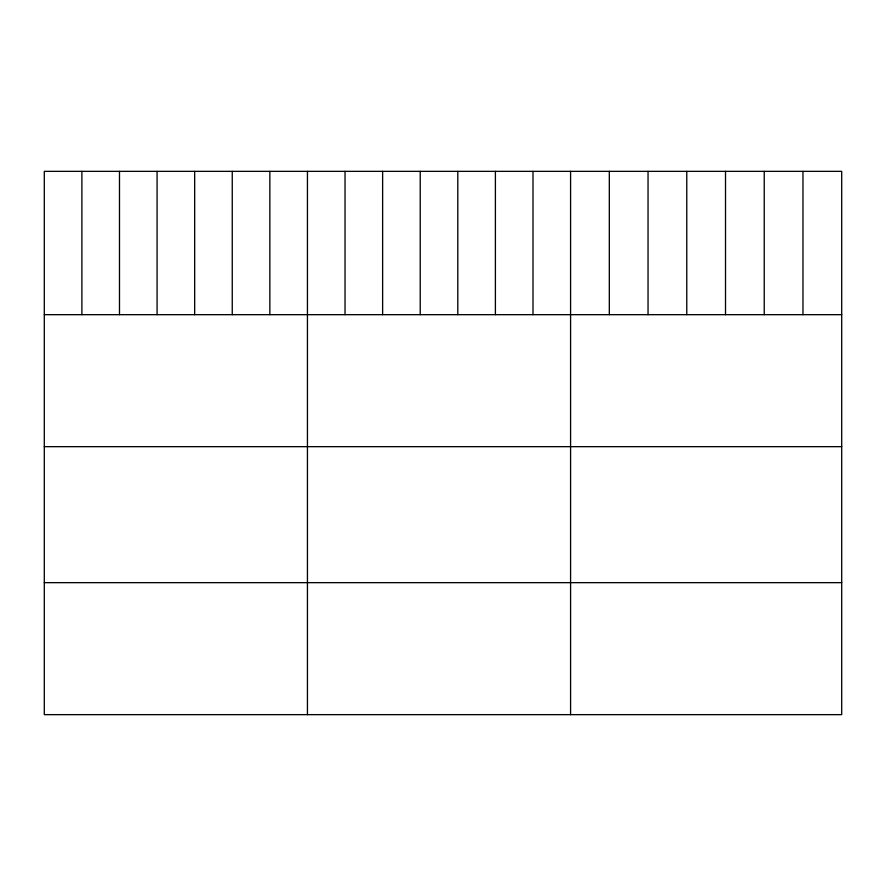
<?xml version="1.0" encoding="UTF-8"?>
<svg xmlns="http://www.w3.org/2000/svg" width="886" height="886" viewBox="0 0 886 886"><rect width="100%" height="100%" fill="white"/><g stroke="black" fill="none" stroke-linecap="round" stroke-linejoin="round"><path stroke-width="1.33" d="M841.7 314.674L841.7 714.648L44.3 714.648L44.3 171.352L841.7 171.352L841.7 314.674L44.3 314.674M44.3 446.666L841.7 446.666M44.3 582.656L841.7 582.656M802.971 171.352L802.971 314.674M764.241 171.352L764.241 314.674M725.512 171.352L725.512 314.674M686.772 171.352L686.772 314.674M648.043 171.352L648.043 314.674M609.313 171.352L609.313 314.674M570.584 171.352L570.584 714.648M532.995 171.352L532.995 314.674M495.396 171.352L495.396 314.674M457.807 171.352L457.807 314.674M420.219 171.352L420.219 314.674M382.63 171.352L382.63 314.674M345.031 171.352L345.031 314.674M307.442 171.352L307.442 714.648M269.853 171.352L269.853 314.674M232.254 171.352L232.254 314.674M194.665 171.352L194.665 314.674M157.077 171.352L157.077 314.674M119.488 171.352L119.488 314.674M81.889 171.352L81.889 314.674"/></g></svg>
